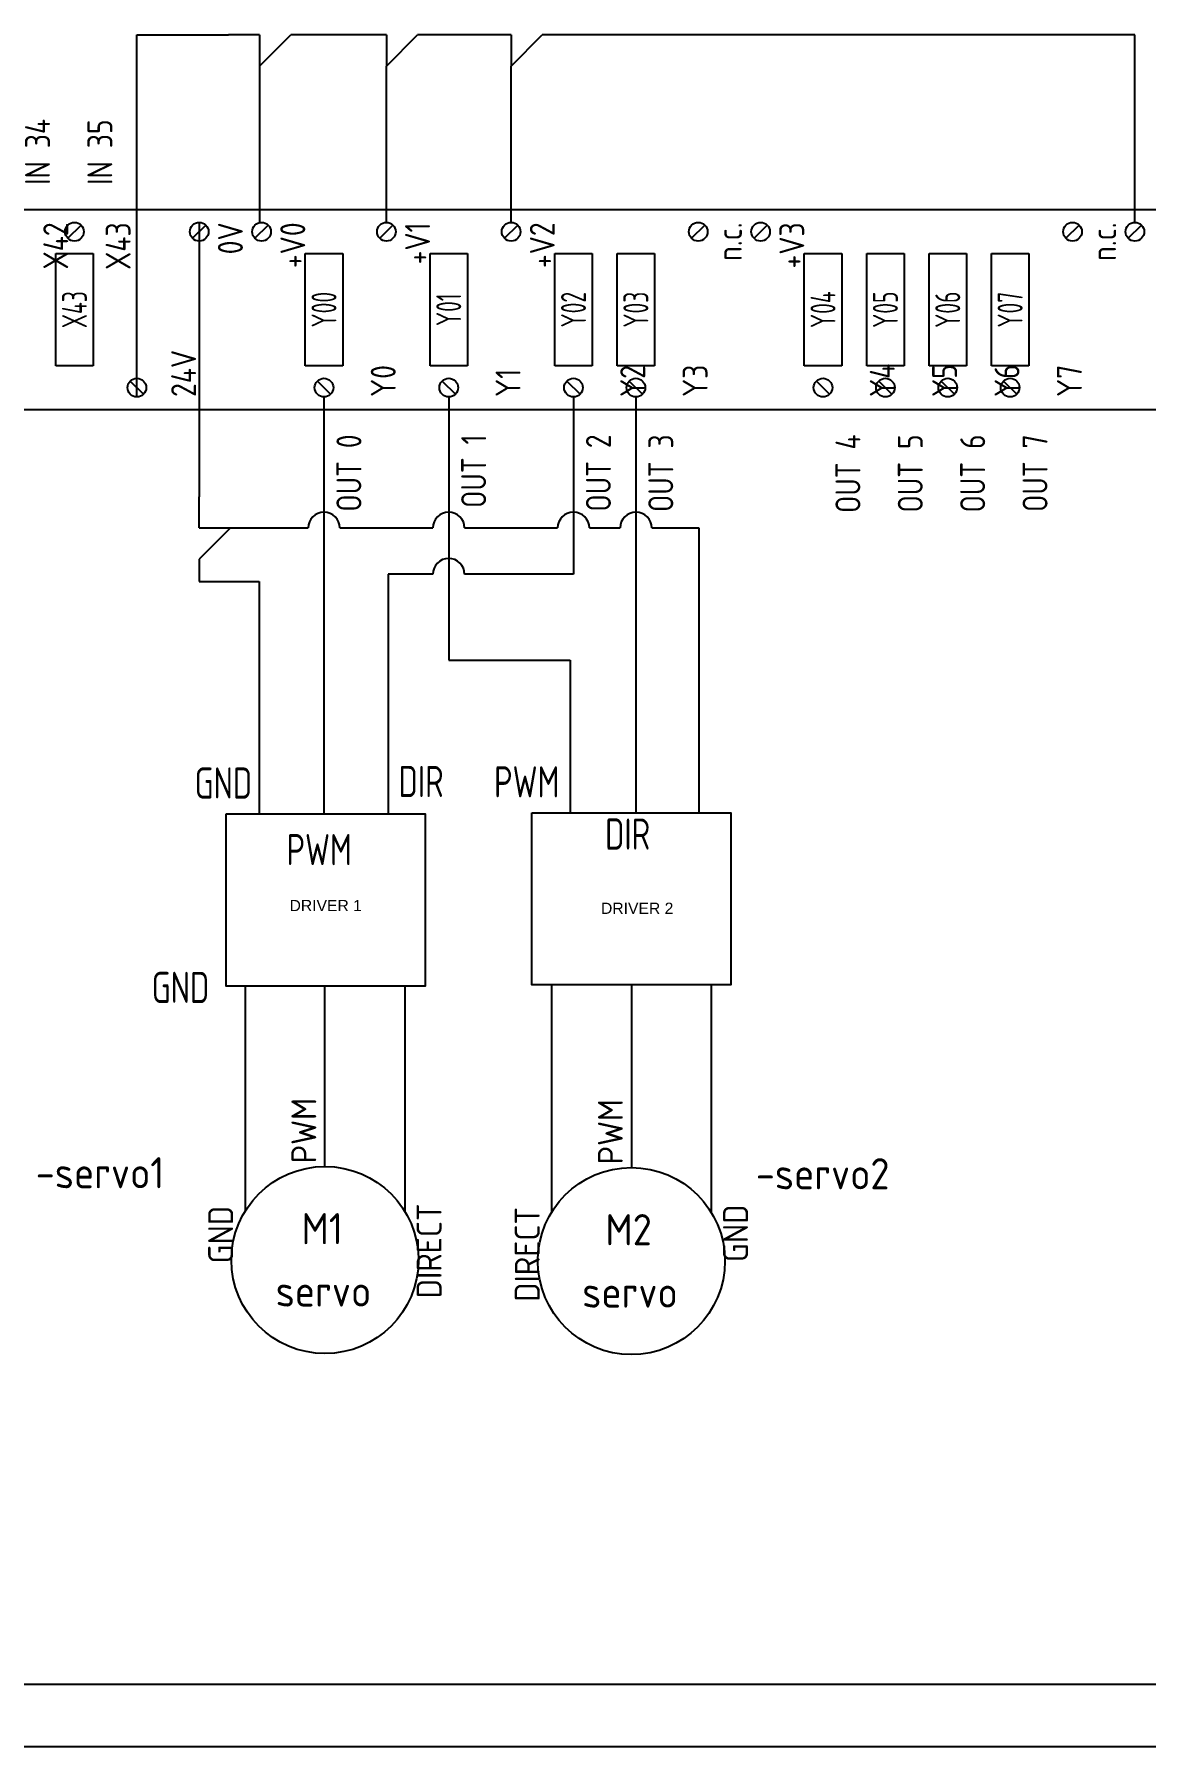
# Model space of a CAD drawing. Extents: x 0 to 1189, y -1 to 841.
# Drawn here: x 525.9 to 704.1, y 0 to 274.6 of the extents above; entities that cross this region are included whole.
import ezdxf
from ezdxf.enums import TextEntityAlignment as Align

# ---------------------------------------------------------------- set-up
doc = ezdxf.new("R2010")
doc.units = 0
doc.header["$MEASUREMENT"] = 0
doc.layers.add('BLU_0.8mm2', color=5, linetype='Continuous', lineweight=25)
for name, color, linetype in [('MISC', 7, 'Continuous'), ('PNK_0.8mm2', 230, 'Continuous'), ('SYMS', 7, 'Continuous'), ('TAGS', 150, 'Continuous'), ('TERMS', 123, 'Continuous'), ('WIREFIXED', 7, 'Continuous')]:
    doc.layers.add(name, color=color, linetype=linetype)
doc.styles.get("Standard").update_dxf_attribs({"font": 'arial.ttf'})
doc.styles.add('WD_IEC', font='ISOCP2.shx', dxfattribs={"width": 0.9, "height": 4})

# ---------------------------------------------------------------- blocks, each defined once
blk = doc.blocks.new('PLCIO_4D4D')
at = {"layer": 'SYMS'}
for p, q in [((802, 16), (-16, 16)), ((388.94, 11.44), (391.06, 13.56)), ((408.94, 11.44), (411.06, 13.56)), ((418.94, 11.44), (421.06, 13.56)), ((438.94, 11.44), (441.06, 13.56)), ((458.94, 11.44), (461.06, 13.56)), ((488.94, 11.44), (491.06, 13.56)), ((498.94, 11.44), (501.06, 13.56)), ((548.94, 11.44), (551.06, 13.56)), ((558.94, 11.44), (561.06, 13.56)), ((387, -9), (387, 9)), ((387, 9), (393, 9)), ((393, 9), (393, -9)), ((427, -9), (427, 9)), ((427, 9), (433, 9)), ((433, 9), (433, -9)), ((447, -9), (447, 9)), ((447, 9), (453, 9)), ((453, 9), (453, -9)), ((467, -9), (467, 9)), ((467, 9), (473, 9)), ((473, 9), (473, -9)), ((477, -9), (477, 9)), ((477, 9), (483, 9)), ((483, 9), (483, -9)), ((507, -9), (507, 9)), ((507, 9), (513, 9)), ((513, 9), (513, -9)), ((517, -9), (517, 9)), ((517, 9), (523, 9)), ((523, 9), (523, -9)), ((527, -9), (527, 9)), ((527, 9), (533, 9)), ((533, 9), (533, -9)), ((537, -9), (537, 9)), ((537, 9), (543, 9)), ((543, 9), (543, -9)), ((393, -9), (387, -9)), ((433, -9), (427, -9)), ((453, -9), (447, -9)), ((473, -9), (467, -9)), ((483, -9), (477, -9)), ((513, -9), (507, -9)), ((523, -9), (517, -9)), ((533, -9), (527, -9)), ((543, -9), (537, -9)), ((398.94, -11.44), (401.06, -13.56)), ((428.94, -11.44), (431.06, -13.56)), ((448.94, -11.44), (451.06, -13.56)), ((468.94, -11.44), (471.06, -13.56)), ((478.94, -11.44), (481.06, -13.56)), ((508.94, -11.44), (511.06, -13.56)), ((518.94, -11.44), (521.06, -13.56)), ((528.94, -11.44), (531.06, -13.56)), ((538.94, -11.44), (541.06, -13.56)), ((-16, -16), (802, -16))]:
    blk.add_line(p, q, dxfattribs=at)
for centre in [(390, 12.5), (410, 12.5), (420, 12.5), (440, 12.5), (460, 12.5), (490, 12.5), (500, 12.5), (550, 12.5), (560, 12.5), (400, -12.5), (430, -12.5), (450, -12.5), (470, -12.5), (480, -12.5), (510, -12.5), (520, -12.5), (530, -12.5), (540, -12.5)]:
    blk.add_circle(centre, 1.5, dxfattribs=at)
at = {"layer": 'SYMS', "style": 'WD_IEC', "width": 0.9}
for tag, p in [('TERMDESC01', (2, 20)), ('TERMDESC04', (32, 20)), ('TERMDESC05', (42.08, 20)), ('TERMDESC06', (52.08, 20)), ('TERMDESC07', (62.08, 20)), ('TERMDESC08', (72.08, 20)), ('TERMDESC09', (82.08, 20)), ('TERMDESC10', (92.08, 20)), ('TERMDESC12', (112.08, 20)), ('TERMDESC13', (122.08, 20)), ('TERMDESC14', (132.08, 20)), ('TERMDESC15', (142.08, 20)), ('TERMDESC16', (152.08, 20)), ('TERMDESC17', (162.08, 20)), ('TERMDESC18', (172.08, 20)), ('TERMDESC19', (182.08, 20)), ('TERMDESC20', (192.08, 20)), ('TERMDESC21', (202.08, 20)), ('TERMDESC22', (212.08, 20)), ('TERMDESC23', (222.08, 20)), ('TERMDESC24', (232.08, 20)), ('TERMDESC25', (242.08, 20)), ('TERMDESC26', (252.08, 20)), ('TERMDESC27', (262.08, 20)), ('TERMDESC28', (272.08, 20)), ('TERMDESC29', (282.08, 20)), ('TERMDESC30', (292.08, 20)), ('TERMDESC31', (302.08, 20)), ('TERMDESC32', (312.08, 20)), ('TERMDESC33', (322.08, 20)), ('TERMDESC34', (332.08, 20)), ('TERMDESC35', (342.08, 20)), ('TERMDESC36', (352.08, 20)), ('TERMDESC37', (362.08, 20)), ('TERMDESC38', (372.08, 20)), ('TERMDESC39', (382.08, 20)), ('TERMDESC40', (392.08, 20)), ('TERMDESC42', (412, 20)), ('TERMDESC43', (422, 20)), ('TERMDESC45', (442, 20)), ('TERMDESC47', (462, 20)), ('TERMDESC50', (492, 20)), ('TERMDESC51', (502, 20)), ('TERMDESC56', (552, 20)), ('TERMDESC57', (562, 20)), ('TERMDESC62', (612, 20)), ('TERMDESC63', (622, 20)), ('TERMDESC69', (682, 20)), ('TERMDESC75', (742, 20)), ('TERMDESC11', (102.08, 20)), ('TERM02', (15.5, -14)), ('TERM03', (25.5, -14)), ('TERM41', (405.5, -14)), ('TERM44', (437.5, -14)), ('TERM46', (457.5, -14)), ('TERM48', (477.5, -14)), ('TERM49', (487.5, -14)), ('TERM52', (517.5, -14)), ('TERM53', (527.5, -14)), ('TERM54', (537.5, -14)), ('TERM55', (547.5, -14)), ('TERM58', (577.5, -14)), ('TERM59', (587.5, -14)), ('TERM60', (597.5, -14)), ('TERM61', (607.5, -14)), ('TERM64', (637.5, -14)), ('TERM65', (647.5, -14)), ('TERM66', (657.5, -14)), ('TERM67', (667.5, -14)), ('TERM68', (675.5, -14)), ('TERM70', (697.5, -14)), ('TERM71', (707.5, -14)), ('TERM72', (717.5, -14)), ('TERM73', (727.5, -14)), ('TERM74', (735.5, -14)), ('TERM76', (757.5, -14)), ('TERM77', (767.5, -14)), ('TERM78', (777.5, -14)), ('TERM79', (787.5, -14)), ('TERM80', (795.5, -14))]:
    blk.add_attdef(tag, text='', height=4, rotation=90, dxfattribs=at).set_placement(p, align=Align.TOP_LEFT)
for tag, p in [('DESCA44', (427, 22)), ('DESCA54', (527, 22)), ('DESCA64', (627, 22)), ('DESCB44', (433, 22)), ('DESCC44', (439, 22)), ('DESCD44', (445, 22)), ('DESCA46', (447, 22)), ('DESCE44', (451, 22)), ('DESCB46', (453, 22)), ('DESCC46', (459, 22)), ('DESCD46', (465, 22)), ('DESCA48', (467, 22)), ('DESCE46', (471, 22)), ('DESCB48', (473, 22)), ('DESCA49', (477, 22)), ('DESCC48', (479, 22)), ('DESCB49', (483, 22)), ('DESCD48', (485, 22)), ('DESCC49', (489, 22)), ('DESCE48', (491, 22)), ('DESCD49', (495, 22)), ('DESCE49', (501, 22)), ('DESCA52', (507, 22)), ('DESCB52', (513, 22)), ('DESCA53', (517, 22)), ('DESCC52', (519, 22)), ('DESCB53', (523, 22)), ('DESCD52', (525, 22)), ('DESCC53', (529, 22)), ('DESCE52', (531, 22)), ('DESCB54', (533, 22)), ('DESCD53', (535, 22)), ('DESCA55', (537, 22)), ('DESCC54', (539, 22)), ('DESCE53', (541, 22)), ('DESCB55', (543, 22)), ('DESCD54', (545, 22)), ('DESCC55', (549, 22)), ('DESCE54', (551, 22)), ('DESCD55', (555, 22)), ('DESCE55', (561, 22)), ('DESCA58', (567, 22)), ('DESCB58', (573, 22)), ('DESCA59', (577, 22)), ('DESCC58', (579, 22)), ('DESCB59', (583, 22)), ('DESCD58', (585, 22)), ('DESCA60', (587, 22)), ('DESCC59', (589, 22)), ('DESCE58', (591, 22)), ('DESCB60', (593, 22)), ('DESCD59', (595, 22)), ('DESCA61', (597, 22)), ('DESCC60', (599, 22)), ('DESCE59', (601, 22)), ('DESCB61', (603, 22)), ('DESCD60', (605, 22)), ('DESCC61', (609, 22)), ('DESCE60', (611, 22)), ('DESCD61', (615, 22)), ('DESCE61', (621, 22)), ('DESCB64', (633, 22)), ('DESCA65', (637, 22)), ('DESCC64', (639, 22)), ('DESCB65', (643, 22)), ('DESCD64', (645, 22)), ('DESCA66', (647, 22)), ('DESCC65', (649, 22)), ('DESCE64', (651, 22)), ('DESCB66', (653, 22)), ('DESCD65', (655, 22)), ('DESCA67', (657, 22)), ('DESCC66', (659, 22)), ('DESCE65', (661, 22)), ('DESCB67', (663, 22)), ('DESCD66', (665, 22)), ('DESCC67', (669, 22)), ('DESCE66', (671, 22)), ('DESCD67', (675, 22)), ('DESCE67', (681, 22)), ('DESCA70', (687, 22)), ('DESCB70', (693, 22)), ('DESCA71', (697, 22)), ('DESCC70', (699, 22)), ('DESCB71', (703, 22)), ('DESCD70', (705, 22)), ('DESCA72', (707, 22)), ('DESCC71', (709, 22)), ('DESCE70', (711, 22)), ('DESCB72', (713, 22)), ('DESCD71', (715, 22)), ('DESCA73', (717, 22)), ('DESCC72', (719, 22)), ('DESCE71', (721, 22)), ('DESCB73', (723, 22)), ('DESCD72', (725, 22)), ('DESCC73', (729, 22)), ('DESCE72', (731, 22)), ('DESCD73', (735, 22)), ('DESCE73', (741, 22)), ('DESCA76', (747, 22)), ('DESCB76', (753, 22)), ('DESCA77', (757, 22)), ('DESCC76', (759, 22)), ('DESCB77', (763, 22)), ('DESCD76', (765, 22)), ('DESCA78', (767, 22)), ('DESCC77', (769, 22)), ('DESCE76', (771, 22)), ('DESCB78', (773, 22)), ('DESCD77', (775, 22)), ('DESCA79', (777, 22)), ('DESCC78', (779, 22)), ('DESCE77', (781, 22)), ('DESCB79', (783, 22)), ('DESCD78', (785, 22)), ('DESCC79', (789, 22)), ('DESCE78', (791, 22)), ('DESCD79', (795, 22)), ('DESCE79', (801, 22))]:
    blk.add_attdef(tag, p, '', height=5, rotation=90, dxfattribs=at)
at = {"layer": 'SYMS', "style": 'WD_IEC', "width": 0.9, "flags": 1}
for tag, p in [('X2TERM01', (0, 14)), ('X2TERM04', (30, 14)), ('X2TERM05', (40, 14)), ('X2TERM06', (50, 14)), ('X2TERM07', (60, 14)), ('X2TERM08', (70, 14)), ('X2TERM09', (80, 14)), ('X2TERM10', (90, 14)), ('X2TERM11', (100, 14)), ('X2TERM12', (110, 14)), ('X2TERM13', (120, 14)), ('X2TERM14', (130, 14)), ('X2TERM15', (140, 14)), ('X2TERM16', (150, 14)), ('X2TERM17', (160, 14)), ('X2TERM18', (170, 14)), ('X2TERM19', (180, 14)), ('X2TERM20', (190, 14)), ('X2TERM21', (200, 14)), ('X2TERM22', (210, 14)), ('X2TERM23', (220, 14)), ('X2TERM24', (230, 14)), ('X2TERM25', (240, 14)), ('X2TERM26', (250, 14)), ('X2TERM27', (260, 14)), ('X2TERM28', (270, 14)), ('X2TERM29', (280, 14)), ('X2TERM30', (290, 14)), ('X2TERM31', (300, 14)), ('X2TERM32', (310, 14)), ('X2TERM33', (320, 14)), ('X2TERM34', (330, 14)), ('X2TERM35', (340, 14)), ('X2TERM36', (350, 14)), ('X2TERM37', (360, 14)), ('X2TERM38', (370, 14)), ('X2TERM39', (380, 14)), ('X2TERM40', (390, 14)), ('X2TERM42', (410, 14)), ('X2TERM43', (420, 14)), ('X2TERM45', (440, 14)), ('X2TERM47', (460, 14)), ('X2TERM50', (490, 14)), ('X2TERM51', (500, 14)), ('X2TERM56', (550, 14)), ('X2TERM57', (560, 14)), ('X2TERM62', (610, 14)), ('X2TERM63', (620, 14)), ('X2TERM69', (680, 14)), ('X2TERM75', (740, 14)), ('X8TERM02', (10, -14)), ('X8TERM03', (20, -14)), ('X8TERM41', (400, -14)), ('X8TERM44', (430, -14)), ('X8TERM46', (450, -14)), ('X8TERM48', (470, -14)), ('X8TERM49', (480, -14)), ('X8TERM52', (510, -14)), ('X8TERM53', (520, -14)), ('X8TERM54', (530, -14)), ('X8TERM55', (540, -14)), ('X8TERM58', (570, -14)), ('X8TERM59', (580, -14)), ('X8TERM60', (590, -14)), ('X8TERM61', (600, -14)), ('X8TERM64', (630, -14)), ('X8TERM65', (640, -14)), ('X8TERM66', (650, -14)), ('X8TERM67', (660, -14)), ('X8TERM68', (670, -14)), ('X8TERM70', (690, -14)), ('X8TERM71', (700, -14)), ('X8TERM72', (710, -14)), ('X8TERM73', (720, -14)), ('X8TERM74', (730, -14)), ('X8TERM76', (750, -14)), ('X8TERM77', (760, -14)), ('X8TERM78', (770, -14)), ('X8TERM79', (780, -14)), ('X8TERM80', (790, -14))]:
    blk.add_attdef(tag, text='', height=0.64, rotation=90, dxfattribs=at).set_placement(p, align=Align.RIGHT)
at = {"layer": 'SYMS', "style": 'WD_IEC', "width": 0.9}
for tag, p in [('TERM04', (33, 14)), ('TERM10', (95, 14)), ('TERM12', (115, 14)), ('TERM14', (135, 14)), ('TERM20', (195, 14)), ('TERM22', (215, 14)), ('TERM24', (235, 14)), ('TERM30', (295, 14)), ('TERM32', (315, 14)), ('TERM34', (335, 14)), ('TERM40', (395, 14)), ('TERM42', (413, 14)), ('TERM50', (493, 14)), ('TERM62', (613, 14)), ('TERM01', (4, 14)), ('TERM05', (45, 14)), ('TERM06', (55, 14)), ('TERM07', (65, 14)), ('TERM08', (75, 14)), ('TERM09', (85, 14)), ('TERM11', (105, 14)), ('TERM13', (125, 14)), ('TERM15', (145, 14)), ('TERM16', (155, 14)), ('TERM17', (165, 14)), ('TERM18', (175, 14)), ('TERM19', (185, 14)), ('TERM21', (205, 14)), ('TERM23', (225, 14)), ('TERM25', (245, 14)), ('TERM26', (255, 14)), ('TERM27', (265, 14)), ('TERM28', (275, 14)), ('TERM29', (285, 14)), ('TERM31', (305, 14)), ('TERM33', (325, 14)), ('TERM35', (345, 14)), ('TERM36', (355, 14)), ('TERM37', (365, 14)), ('TERM38', (375, 14)), ('TERM39', (385, 14)), ('TERM43', (423, 14)), ('TERM45', (443, 14)), ('TERM47', (463, 14)), ('TERM51', (503, 14)), ('TERM56', (553, 14)), ('TERM57', (563, 14)), ('TERM63', (623, 14)), ('TERM69', (683, 14)), ('TERM75', (743, 14)), ('TERMDESC02', (13.83, -20)), ('TERMDESC03', (23.83, -20)), ('TERMDESC41', (403.83, -20)), ('TERMDESC44', (432, -20)), ('TERMDESC46', (452, -20)), ('TERMDESC48', (472, -20)), ('TERMDESC49', (482, -20)), ('TERMDESC52', (512, -20)), ('TERMDESC53', (522, -20)), ('TERMDESC54', (532, -20)), ('TERMDESC55', (542, -20)), ('TERMDESC58', (572, -20)), ('TERMDESC59', (582, -20)), ('TERMDESC60', (592, -20)), ('TERMDESC61', (602, -20)), ('TERMDESC64', (632, -20)), ('TERMDESC65', (642, -20)), ('TERMDESC66', (652, -20)), ('TERMDESC67', (662, -20)), ('TERMDESC68', (673.83, -20)), ('TERMDESC70', (692, -20)), ('TERMDESC71', (702, -20)), ('TERMDESC72', (712, -20)), ('TERMDESC73', (722, -20)), ('TERMDESC74', (733.83, -20)), ('TERMDESC76', (752, -20)), ('TERMDESC77', (762, -20)), ('TERMDESC78', (772, -20)), ('TERMDESC79', (782, -20)), ('TERMDESC80', (793.83, -20))]:
    blk.add_attdef(tag, text='', height=4, rotation=90, dxfattribs=at).set_placement(p, align=Align.TOP_RIGHT)
at = {"layer": 'SYMS', "style": 'WD_IEC'}
for tag, width, p in [('LINE1', 0.9, (-29, 0)), ('LINE2', 0.9, (-23, 0)), ('DESC', 0.9, (-16.95, 0)), ('INST', 0.8, (-53, 0)), ('LOC', 0.8, (-47, 0)), ('MFG', 0.8, (-41, 0)), ('CAT', 0.8, (-35, 0)), ('TAG', 0.7, (-10.29, 0))]:
    blk.add_attdef(tag, text='', height=5, rotation=90, dxfattribs=dict(at, width=width)).set_placement(p, align=Align.CENTER)
at = {"layer": 'SYMS', "style": 'WD_IEC', "width": 0.7}
for tag, p in [('TAGA05', (40, 0)), ('TAGA06', (50, 0)), ('TAGA07', (60, 0)), ('TAGA08', (70, 0)), ('TAGA09', (80, 0)), ('TAGA10', (90, 0)), ('TAGA12', (110, 0)), ('TAGA13', (120, 0)), ('TAGA14', (130, 0)), ('TAGA15', (140, 0)), ('TAGA16', (150, 0)), ('TAGA17', (160, 0)), ('TAGA18', (170, 0)), ('TAGA19', (180, 0)), ('TAGA20', (190, 0)), ('TAGA22', (210, 0)), ('TAGA23', (220, 0)), ('TAGA24', (230, 0)), ('TAGA25', (240, 0)), ('TAGA26', (250, 0)), ('TAGA27', (260, 0)), ('TAGA28', (270, 0)), ('TAGA29', (280, 0)), ('TAGA30', (290, 0)), ('TAGA32', (310, 0)), ('TAGA33', (320, 0)), ('TAGA34', (330, 0)), ('TAGA35', (340, 0)), ('TAGA36', (350, 0)), ('TAGA37', (360, 0)), ('TAGA38', (370, 0)), ('TAGA39', (380, 0)), ('TAGA40', (390, 0)), ('TAGA44', (430, 0)), ('TAGA46', (450, 0)), ('TAGA48', (470, 0)), ('TAGA49', (480, 0)), ('TAGA52', (510, 0)), ('TAGA53', (520, 0)), ('TAGA54', (530, 0)), ('TAGA55', (540, 0)), ('TAGA58', (570, 0)), ('TAGA59', (580, 0)), ('TAGA60', (590, 0)), ('TAGA61', (600, 0)), ('TAGA64', (630, 0)), ('TAGA65', (640, 0)), ('TAGA66', (650, 0)), ('TAGA67', (660, 0)), ('TAGA70', (690, 0)), ('TAGA72', (710, 0)), ('TAGA73', (720, 0)), ('TAGA76', (750, 0)), ('TAGA77', (760, 0)), ('TAGA78', (770, 0)), ('TAGA79', (780, 0)), ('TAGA11', (100, 0)), ('TAGA21', (200, 0)), ('TAGA31', (300, 0)), ('TAGA71', (700, 0))]:
    blk.add_attdef(tag, text='', height=4, rotation=90, dxfattribs=at).set_placement(p, align=Align.MIDDLE_CENTER)
at = {"layer": 'SYMS', "linetype": 'Continuous', "style": 'WD_IEC', "width": 0.9, "flags": 9}
blk.add_attdef('ASSYCODE', text='', height=0.64, rotation=90, dxfattribs=at).set_placement((-34.28, -7.36), align=Align.CENTER)
at = {"layer": 'SYMS', "style": 'WD_IEC', "width": 0.9}
for tag, p in [('DESCA05', (37, -37)), ('DESCB05', (43, -37)), ('DESCA06', (47, -37)), ('DESCC05', (49, -37)), ('DESCB06', (53, -37)), ('DESCD05', (55, -37)), ('DESCA07', (57, -37)), ('DESCC06', (59, -37)), ('DESCE05', (61, -37)), ('DESCB07', (63, -37)), ('DESCD06', (65, -37)), ('DESCA08', (67, -37)), ('DESCC07', (69, -37)), ('DESCE06', (71, -37)), ('DESCB08', (73, -37)), ('DESCD07', (75, -37)), ('DESCA09', (77, -37)), ('DESCC08', (79, -37)), ('DESCE07', (81, -37)), ('DESCB09', (83, -37)), ('DESCD08', (85, -37)), ('DESCA10', (87, -37)), ('DESCC09', (89, -37)), ('DESCE08', (91, -37)), ('DESCB10', (93, -37)), ('DESCD09', (95, -37)), ('DESCA11', (97, -37)), ('DESCC10', (99, -37)), ('DESCE09', (101, -37)), ('DESCB11', (103, -37)), ('DESCD10', (105, -37)), ('DESCA12', (107, -37)), ('DESCC11', (109, -37)), ('DESCE10', (111, -37)), ('DESCB12', (113, -37)), ('DESCD11', (115, -37)), ('DESCA13', (117, -37)), ('DESCC12', (119, -37)), ('DESCE11', (121, -37)), ('DESCB13', (123, -37)), ('DESCD12', (125, -37)), ('DESCA14', (127, -37)), ('DESCC13', (129, -37)), ('DESCE12', (131, -37)), ('DESCB14', (133, -37)), ('DESCD13', (135, -37)), ('DESCA15', (137, -37)), ('DESCC14', (139, -37)), ('DESCE13', (141, -37)), ('DESCB15', (143, -37)), ('DESCD14', (145, -37)), ('DESCA16', (147, -37)), ('DESCC15', (149, -37)), ('DESCE14', (151, -37)), ('DESCB16', (153, -37)), ('DESCD15', (155, -37)), ('DESCA17', (157, -37)), ('DESCC16', (159, -37)), ('DESCE15', (161, -37)), ('DESCB17', (163, -37)), ('DESCD16', (165, -37)), ('DESCA18', (167, -37)), ('DESCC17', (169, -37)), ('DESCE16', (171, -37)), ('DESCB18', (173, -37)), ('DESCD17', (175, -37)), ('DESCA19', (177, -37)), ('DESCC18', (179, -37)), ('DESCE17', (181, -37)), ('DESCB19', (183, -37)), ('DESCD18', (185, -37)), ('DESCA20', (187, -37)), ('DESCC19', (189, -37)), ('DESCE18', (191, -37)), ('DESCB20', (193, -37)), ('DESCD19', (195, -37)), ('DESCA21', (197, -37)), ('DESCC20', (199, -37)), ('DESCE19', (201, -37)), ('DESCB21', (203, -37)), ('DESCD20', (205, -37)), ('DESCA22', (207, -37)), ('DESCC21', (209, -37)), ('DESCE20', (211, -37)), ('DESCB22', (213, -37)), ('DESCD21', (215, -37)), ('DESCA23', (217, -37)), ('DESCC22', (219, -37)), ('DESCE21', (221, -37)), ('DESCB23', (223, -37)), ('DESCD22', (225, -37)), ('DESCA24', (227, -37)), ('DESCC23', (229, -37)), ('DESCE22', (231, -37)), ('DESCB24', (233, -37)), ('DESCD23', (235, -37)), ('DESCA25', (237, -37)), ('DESCC24', (239, -37)), ('DESCE23', (241, -37)), ('DESCB25', (243, -37)), ('DESCD24', (245, -37)), ('DESCA26', (247, -37)), ('DESCC25', (249, -37)), ('DESCE24', (251, -37)), ('DESCB26', (253, -37)), ('DESCD25', (255, -37)), ('DESCA27', (257, -37)), ('DESCC26', (259, -37)), ('DESCE25', (261, -37)), ('DESCB27', (263, -37)), ('DESCD26', (265, -37)), ('DESCA28', (267, -37)), ('DESCC27', (269, -37)), ('DESCE26', (271, -37)), ('DESCB28', (273, -37)), ('DESCD27', (275, -37)), ('DESCA29', (277, -37)), ('DESCC28', (279, -37)), ('DESCE27', (281, -37)), ('DESCB29', (283, -37)), ('DESCD28', (285, -37)), ('DESCA30', (287, -37)), ('DESCC29', (289, -37)), ('DESCE28', (291, -37)), ('DESCB30', (293, -37)), ('DESCD29', (295, -37)), ('DESCA31', (297, -37)), ('DESCC30', (299, -37)), ('DESCE29', (301, -37)), ('DESCB31', (303, -37)), ('DESCD30', (305, -37)), ('DESCA32', (307, -37)), ('DESCC31', (309, -37)), ('DESCE30', (311, -37)), ('DESCB32', (313, -37)), ('DESCD31', (315, -37)), ('DESCA33', (317, -37)), ('DESCC32', (319, -37)), ('DESCE31', (321, -37)), ('DESCB33', (323, -37)), ('DESCD32', (325, -37)), ('DESCA34', (327, -37)), ('DESCC33', (329, -37)), ('DESCE32', (331, -37)), ('DESCB34', (333, -37)), ('DESCD33', (335, -37)), ('DESCA35', (337, -37)), ('DESCC34', (339, -37)), ('DESCE33', (341, -37)), ('DESCB35', (343, -37)), ('DESCD34', (345, -37)), ('DESCA36', (347, -37)), ('DESCC35', (349, -37)), ('DESCE34', (351, -37)), ('DESCB36', (353, -37)), ('DESCD35', (355, -37)), ('DESCA37', (357, -37)), ('DESCC36', (359, -37)), ('DESCE35', (361, -37)), ('DESCB37', (363, -37)), ('DESCD36', (365, -37)), ('DESCA38', (367, -37)), ('DESCC37', (369, -37)), ('DESCE36', (371, -37)), ('DESCB38', (373, -37)), ('DESCD37', (375, -37)), ('DESCA39', (377, -37)), ('DESCC38', (379, -37)), ('DESCE37', (381, -37)), ('DESCB39', (383, -37)), ('DESCD38', (385, -37)), ('DESCA40', (387, -37)), ('DESCC39', (389, -37)), ('DESCE38', (391, -37)), ('DESCB40', (393, -37)), ('DESCD39', (395, -37)), ('DESCC40', (399, -37)), ('DESCE39', (401, -37)), ('DESCD40', (405, -37)), ('DESCE40', (411, -37))]:
    blk.add_attdef(tag, text='', height=5, rotation=90, dxfattribs=at).set_placement(p, align=Align.RIGHT)
blk = doc.blocks.new('HT0_184')
for p, q in [((0, 0), (-2.5, 0)), ((0, 0), (0, -2.5)), ((0, -2.5), (2.5, 0))]:
    blk.add_line(p, q)
at = {"style": 'WD_IEC', "flags": 1}
for tag, p in [('X4TERM01', (-2.5, 0)), ('X1TERM01', (2.5, 0)), ('WDWSEQ', (1.53, -1.26)), ('X8TERM01', (0, -2.5))]:
    blk.add_attdef(tag, p, '', height=0.4, dxfattribs=at)
blk = doc.blocks.new('HT0_812')
for p, q in [((0, 0), (0, 2.5)), ((0, 0), (2.5, 0)), ((2.5, 0), (0, -2.5))]:
    blk.add_line(p, q)
at = {"style": 'WD_IEC', "flags": 1}
for tag, p in [('X2TERM01', (0, 2.5)), ('WDWSEQ', (1.92, 1.22)), ('X1TERM01', (2.5, 0)), ('X8TERM01', (0, -2.5))]:
    blk.add_attdef(tag, p, '', height=0.4, dxfattribs=at)
blk = doc.blocks.new('WD_WNH')
at = {"linetype": 'Continuous', "style": 'WD_IEC', "width": 0.8}
blk.add_attdef('WIRENO', text='', height=2.5, dxfattribs=at).set_placement((0, 0.75), align=Align.CENTER)
at = {"style": 'WD_IEC', "flags": 1}
for tag, p in [('W08USER', (0, 0.375)), ('W04USER', (0, 0.875)), ('W05USER', (0, 0.75)), ('W09USER', (0, 0.25)), ('W03USER', (0, 1)), ('W06USER', (0, 0.625)), ('W07USER', (0, 0.5)), ('W02USER', (0, 1.125)), ('W01USER', (0, 1.25)), ('W10USER', (0, 0.125))]:
    blk.add_attdef(tag, text='', height=0.08, dxfattribs=at).set_placement(p, align=Align.CENTER)
blk = doc.blocks.new('VMO13')
blk.add_circle((0, 0), 7.5)
at = {"style": 'WD_IEC'}
for tag, p in [('INST', (-12.88, 12.75)), ('LOC', (-12.88, 9.25)), ('TAG1', (-12.88, 5.75)), ('DESC1', (-12.88, 1.5)), ('DESC2', (-12.88, -2)), ('DESC3', (-12.88, -5.5)), ('RATING1', (-12.88, -9)), ('RATING2', (-12.88, -12.5)), ('RATING3', (-12.88, -16)), ('RATING4', (-12.95, -19.58))]:
    blk.add_attdef(tag, text='', height=2.5, dxfattribs=at).set_placement(p, align=Align.RIGHT)
blk.add_attdef('TERM02', (-0.69, 7.75), '', height=2, rotation=90, dxfattribs=at)
at = {"style": 'WD_IEC', "flags": 1}
for tag, p, height in [('MFG', (12.75, 9), 1.5), ('X2TERM02', (0, 7.5), 0.32), ('CAT', (12.75, 6.5), 1.5), ('X0TERM01', (-6.4, 3.9), 0.32), ('X0TERM03', (6.4, 3.9), 0.32), ('X4LINK', (-7.5, 0), 0.32), ('X1LINK', (7.5, 0), 0.32), ('X8TERM04', (0, -7.5), 0.32), ('ASSYCODE', (1, -9), 1), ('FAMILY', (1, -10.5), 1), ('CATDESC', (1, -12), 1)]:
    blk.add_attdef(tag, p, '', height=height, dxfattribs=at)
at = {"style": 'WD_IEC'}
for tag, p in [('TERM03', (9.35, 4.53)), ('TERM01', (-7.35, 4.34)), ('TERM04', (-0.59, -7.92))]:
    blk.add_attdef(tag, text='', height=2, rotation=90, dxfattribs=at).set_placement(p, align=Align.RIGHT)
for tag, p in [('M', (-0.22, 1.27)), ('3~', (-0.12, -3.73))]:
    blk.add_attdef(tag, text='', height=2.5, dxfattribs=at).set_placement(p, align=Align.CENTER)
at = {"lineweight": 15, "style": 'WD_IEC'}
blk.add_attdef('XREF', text='', height=2.5, dxfattribs=at).set_placement((-13.19, -22.86), align=Align.RIGHT)
blk = doc.blocks.new('WD_WNV')
at = {"linetype": 'Continuous', "style": 'WD_IEC', "width": 0.8}
blk.add_attdef('WIRENO', text='', height=2.5, dxfattribs=at).set_placement((-1.6, 0), align=Align.MIDDLE_RIGHT)
at = {"style": 'WD_IEC', "flags": 1}
for tag, p in [('W08USER', (-1, 0.375)), ('W04USER', (-1, 0.875)), ('W05USER', (-1, 0.75)), ('W09USER', (-1, 0.25)), ('W03USER', (-1, 1)), ('W06USER', (-1, 0.625)), ('W07USER', (-1, 0.5)), ('W02USER', (-1, 1.125)), ('W01USER', (-1, 1.25)), ('W10USER', (-1, 0.125))]:
    blk.add_attdef(tag, text='', height=0.08, dxfattribs=at).set_placement(p, align=Align.CENTER)

msp = doc.modelspace()

# ---------------------------------------------------------------- linework, layer by layer
msp.add_line((1179, 10), (10, 10))
for points in [[(0, 0), (0, 841), (1189, 841), (1189, 0), (0, 0)], [(556.65, 149.6), (588.54, 149.6), (588.54, 121.98), (556.65, 121.98)], [(605.67, 149.77), (637.56, 149.77), (637.56, 122.15), (605.67, 122.15)]]:
    msp.add_lwpolyline(points, close=True)
at = {"layer": 'BLU_0.8mm2'}
for p, q in [((552.33, 244.44), (552.33, 200.43)), ((557.33, 195.43), (569.79, 195.43)), ((574.87, 195.43), (589.79, 195.43)), ((594.87, 195.43), (609.79, 195.43)), ((614.87, 195.43), (619.79, 195.43)), ((624.87, 195.43), (632.41, 195.43)), ((632.41, 195.43), (632.41, 149.77)), ((552.33, 190.43), (552.33, 186.87)), ((552.33, 186.87), (561.95, 186.87)), ((561.95, 186.87), (561.95, 149.6)), ((559.67, 121.98), (559.67, 85.86)), ((634.42, 122.15), (634.42, 85.69))]:
    msp.add_line(p, q, dxfattribs=at)
for centre in [(572.33, 195.43), (592.33, 195.43), (612.33, 195.43), (622.33, 195.43)]:
    msp.add_arc(centre, 2.54, 0, 180, dxfattribs=at)
at = {"layer": 'PNK_0.8mm2'}
for p, q in [((542.33, 216.44), (542.33, 274.49)), ((542.33, 274.49), (557.01, 274.49)), ((577.33, 274.49), (567.01, 274.49)), ((597.33, 274.49), (587.33, 274.49)), ((702.33, 274.49), (607.33, 274.49)), ((702.33, 244.44), (702.33, 274.49)), ((562.01, 269.49), (562.01, 244.44)), ((582.33, 244.44), (582.33, 269.49)), ((602.33, 244.44), (602.33, 269.49)), ((572.33, 216.44), (572.33, 149.6)), ((592.33, 216.44), (592.33, 174.24)), ((612.33, 216.44), (612.33, 188.02)), ((622.33, 216.44), (622.33, 149.77)), ((589.79, 188.02), (582.63, 188.02)), ((582.63, 188.02), (582.63, 149.6)), ((612.33, 188.02), (594.87, 188.02)), ((592.33, 174.24), (611.81, 174.24)), ((611.81, 174.24), (611.81, 149.77)), ((572.33, 121.87), (572.33, 121.98)), ((572.48, 93.05), (572.48, 121.87)), ((585.29, 121.98), (585.3, 85.84)), ((608.81, 122.15), (608.81, 85.69)), ((621.61, 122.15), (621.61, 92.88))]:
    msp.add_line(p, q, dxfattribs=at)
msp.add_arc((592.33, 188.02), 2.54, 0, 180, dxfattribs=at)

# ---------------------------------------------------------------- block references
at = {"layer": 'BLU_0.8mm2', "xscale": 2, "yscale": 2, "zscale": 2}
msp.add_blockref('HT0_812', (552.33, 195.43), dxfattribs=at)
at = {"layer": 'PNK_0.8mm2', "xscale": 2, "yscale": 2, "zscale": 2}
for p in [(562.01, 274.49), (582.33, 274.49), (602.33, 274.49)]:
    msp.add_blockref('HT0_184', p, dxfattribs=at)
at = {"layer": 'SYMS'}
ref = msp.add_blockref('PLCIO_4D4D', (142.33, 230.44), dxfattribs=at)
ref.add_attrib('TERM39', 'X42', dxfattribs={"layer": 'TERMS', "height": 4, "rotation": 90, "style": 'WD_IEC', "width": 0.9}).set_placement((527.33, 244.44), align=Align.TOP_RIGHT)
ref.add_attrib('TERMDESC39', 'IN 34', dxfattribs={"layer": 'TERMS', "height": 4, "rotation": 90, "style": 'WD_IEC', "width": 0.9}).set_placement((524.41, 250.44), align=Align.TOP_LEFT)
ref.add_attrib('TERM40', 'X43', dxfattribs={"layer": 'TERMS', "height": 4, "rotation": 90, "style": 'WD_IEC', "width": 0.9}).set_placement((537.33, 244.44), align=Align.TOP_RIGHT)
ref.add_attrib('TAGA40', 'X43', dxfattribs={"layer": 'TAGS', "height": 4, "rotation": 90, "style": 'WD_IEC', "width": 0.7}).set_placement((532.33, 230.44), align=Align.MIDDLE_CENTER)
ref.add_attrib('TERMDESC40', 'IN 35', dxfattribs={"layer": 'TERMS', "height": 4, "rotation": 90, "style": 'WD_IEC', "width": 0.9}).set_placement((534.41, 250.44), align=Align.TOP_LEFT)
ref.add_attrib('TERM41', '24V', dxfattribs={"layer": 'TERMS', "height": 4, "rotation": 90, "style": 'WD_IEC', "width": 0.9}).set_placement((547.83, 216.44), align=Align.TOP_LEFT)
ref.add_attrib('TERM42', '0V', dxfattribs={"layer": 'TERMS', "height": 4, "rotation": 90, "style": 'WD_IEC', "width": 0.9}).set_placement((555.33, 244.44), align=Align.TOP_RIGHT)
ref.add_attrib('TERM43', '+V0', dxfattribs={"layer": 'TERMS', "height": 4, "rotation": 90, "style": 'WD_IEC', "width": 0.9}).set_placement((565.33, 244.44), align=Align.TOP_RIGHT)
ref.add_attrib('TERM44', 'Y0', dxfattribs={"layer": 'TERMS', "height": 4, "rotation": 90, "style": 'WD_IEC', "width": 0.9}).set_placement((579.83, 216.44), align=Align.TOP_LEFT)
ref.add_attrib('TAGA44', 'Y00', dxfattribs={"layer": 'TAGS', "height": 4, "rotation": 90, "style": 'WD_IEC', "width": 0.7}).set_placement((572.33, 230.44), align=Align.MIDDLE_CENTER)
ref.add_attrib('TERMDESC44', 'OUT 0', dxfattribs={"layer": 'TERMS', "height": 4, "rotation": 90, "style": 'WD_IEC', "width": 0.9}).set_placement((574.33, 210.44), align=Align.TOP_RIGHT)
ref.add_attrib('TERM45', '+V1', dxfattribs={"layer": 'TERMS', "height": 4, "rotation": 90, "style": 'WD_IEC', "width": 0.9}).set_placement((585.33, 244.44), align=Align.TOP_RIGHT)
ref.add_attrib('TERM46', 'Y1', dxfattribs={"layer": 'TERMS', "height": 4, "rotation": 90, "style": 'WD_IEC', "width": 0.9}).set_placement((599.83, 216.44), align=Align.TOP_LEFT)
ref.add_attrib('TAGA46', 'Y01', dxfattribs={"layer": 'TAGS', "height": 4, "rotation": 90, "style": 'WD_IEC', "width": 0.7}).set_placement((592.33, 230.44), align=Align.MIDDLE_CENTER)
ref.add_attrib('TERMDESC46', 'OUT 1', dxfattribs={"layer": 'TERMS', "height": 4, "rotation": 90, "style": 'WD_IEC', "width": 0.9}).set_placement((594.33, 210.44), align=Align.TOP_RIGHT)
ref.add_attrib('TERM47', '+V2', dxfattribs={"layer": 'TERMS', "height": 4, "rotation": 90, "style": 'WD_IEC', "width": 0.9}).set_placement((605.33, 244.44), align=Align.TOP_RIGHT)
ref.add_attrib('TERM48', 'Y2', dxfattribs={"layer": 'TERMS', "height": 4, "rotation": 90, "style": 'WD_IEC', "width": 0.9}).set_placement((619.83, 216.44), align=Align.TOP_LEFT)
ref.add_attrib('TAGA48', 'Y02', dxfattribs={"layer": 'TAGS', "height": 4, "rotation": 90, "style": 'WD_IEC', "width": 0.7}).set_placement((612.33, 230.44), align=Align.MIDDLE_CENTER)
ref.add_attrib('TERMDESC48', 'OUT 2', dxfattribs={"layer": 'TERMS', "height": 4, "rotation": 90, "style": 'WD_IEC', "width": 0.9}).set_placement((614.33, 210.44), align=Align.TOP_RIGHT)
ref.add_attrib('TERM49', 'Y3', dxfattribs={"layer": 'TERMS', "height": 4, "rotation": 90, "style": 'WD_IEC', "width": 0.9}).set_placement((629.83, 216.44), align=Align.TOP_LEFT)
ref.add_attrib('TAGA49', 'Y03', dxfattribs={"layer": 'TAGS', "height": 4, "rotation": 90, "style": 'WD_IEC', "width": 0.7}).set_placement((622.33, 230.44), align=Align.MIDDLE_CENTER)
ref.add_attrib('TERMDESC49', 'OUT 3', dxfattribs={"layer": 'TERMS', "height": 4, "rotation": 90, "style": 'WD_IEC', "width": 0.9}).set_placement((624.33, 210.44), align=Align.TOP_RIGHT)
ref.add_attrib('TERM50', 'n.c.', dxfattribs={"layer": 'TERMS', "height": 4, "rotation": 90, "style": 'WD_IEC', "width": 0.9}).set_placement((635.33, 244.44), align=Align.TOP_RIGHT)
ref.add_attrib('TERM51', '+V3', dxfattribs={"layer": 'TERMS', "height": 4, "rotation": 90, "style": 'WD_IEC', "width": 0.9}).set_placement((645.33, 244.44), align=Align.TOP_RIGHT)
ref.add_attrib('TERM52', 'Y4', dxfattribs={"layer": 'TERMS', "height": 4, "rotation": 90, "style": 'WD_IEC', "width": 0.9}).set_placement((659.83, 216.44), align=Align.TOP_LEFT)
ref.add_attrib('TAGA52', 'Y04', dxfattribs={"layer": 'TAGS', "height": 4, "rotation": 90, "style": 'WD_IEC', "width": 0.7}).set_placement((652.33, 230.44), align=Align.MIDDLE_CENTER)
ref.add_attrib('TERMDESC52', 'OUT 4', dxfattribs={"layer": 'TERMS', "height": 4, "rotation": 90, "style": 'WD_IEC', "width": 0.9}).set_placement((654.33, 210.44), align=Align.TOP_RIGHT)
ref.add_attrib('TERM53', 'Y5', dxfattribs={"layer": 'TERMS', "height": 4, "rotation": 90, "style": 'WD_IEC', "width": 0.9}).set_placement((669.83, 216.44), align=Align.TOP_LEFT)
ref.add_attrib('TAGA53', 'Y05', dxfattribs={"layer": 'TAGS', "height": 4, "rotation": 90, "style": 'WD_IEC', "width": 0.7}).set_placement((662.33, 230.44), align=Align.MIDDLE_CENTER)
ref.add_attrib('TERMDESC53', 'OUT 5', dxfattribs={"layer": 'TERMS', "height": 4, "rotation": 90, "style": 'WD_IEC', "width": 0.9}).set_placement((664.33, 210.44), align=Align.TOP_RIGHT)
ref.add_attrib('TERM54', 'Y6', dxfattribs={"layer": 'TERMS', "height": 4, "rotation": 90, "style": 'WD_IEC', "width": 0.9}).set_placement((679.83, 216.44), align=Align.TOP_LEFT)
ref.add_attrib('TAGA54', 'Y06', dxfattribs={"layer": 'TAGS', "height": 4, "rotation": 90, "style": 'WD_IEC', "width": 0.7}).set_placement((672.33, 230.44), align=Align.MIDDLE_CENTER)
ref.add_attrib('TERMDESC54', 'OUT 6', dxfattribs={"layer": 'TERMS', "height": 4, "rotation": 90, "style": 'WD_IEC', "width": 0.9}).set_placement((674.33, 210.44), align=Align.TOP_RIGHT)
ref.add_attrib('TERM55', 'Y7', dxfattribs={"layer": 'TERMS', "height": 4, "rotation": 90, "style": 'WD_IEC', "width": 0.9}).set_placement((689.83, 216.44), align=Align.TOP_LEFT)
ref.add_attrib('TAGA55', 'Y07', dxfattribs={"layer": 'TAGS', "height": 4, "rotation": 90, "style": 'WD_IEC', "width": 0.7}).set_placement((682.33, 230.44), align=Align.MIDDLE_CENTER)
ref.add_attrib('TERMDESC55', 'OUT 7', dxfattribs={"layer": 'TERMS', "height": 4, "rotation": 90, "style": 'WD_IEC', "width": 0.9}).set_placement((684.33, 210.44), align=Align.TOP_RIGHT)
ref.add_attrib('TERM56', 'n.c.', dxfattribs={"layer": 'TERMS', "height": 4, "rotation": 90, "style": 'WD_IEC', "width": 0.9}).set_placement((695.33, 244.44), align=Align.TOP_RIGHT)
ref = msp.add_blockref('VMO13', (572.48, 78.05), dxfattribs=dict(at, xscale=2, yscale=2, zscale=2))
ref.add_attrib('M', 'M1', dxfattribs={"layer": 'MISC', "height": 5, "style": 'WD_IEC'}).set_placement((572.04, 80.58), align=Align.CENTER)
ref.add_attrib('3~', 'servo', dxfattribs={"layer": 'MISC', "height": 5, "style": 'WD_IEC'}).set_placement((572.24, 70.58), align=Align.CENTER)
ref.add_attrib('TERM03', 'DIRECT', dxfattribs={"layer": 'TERMS', "height": 4, "rotation": 90, "style": 'WD_IEC'}).set_placement((591.18, 87.12), align=Align.RIGHT)
ref.add_attrib('TERM02', 'PWM', (571.1, 93.55), dxfattribs={"layer": 'TERMS', "height": 4, "rotation": 90, "style": 'WD_IEC'})
ref.add_attrib('TERM01', 'GND', dxfattribs={"layer": 'TERMS', "height": 4, "rotation": 90, "style": 'WD_IEC'}).set_placement((557.77, 86.73), align=Align.RIGHT)
ref.add_attrib('TAG1', '-servo1', dxfattribs={"layer": 'TAGS', "height": 5, "style": 'WD_IEC'}).set_placement((546.73, 89.55), align=Align.RIGHT)
ref = msp.add_blockref('VMO13', (621.61, 77.88), dxfattribs=dict(at, xscale=2, yscale=2, zscale=2))
ref.add_attrib('M', 'M2', dxfattribs={"layer": 'MISC', "height": 5, "style": 'WD_IEC'}).set_placement((621.17, 80.41), align=Align.CENTER)
ref.add_attrib('3~', 'servo', dxfattribs={"layer": 'MISC', "height": 5, "style": 'WD_IEC'}).set_placement((621.38, 70.41), align=Align.CENTER)
ref.add_attrib('TERM03', 'GND', dxfattribs={"layer": 'TERMS', "height": 4, "rotation": 90, "style": 'WD_IEC'}).set_placement((640.31, 86.95), align=Align.RIGHT)
ref.add_attrib('TERM02', 'PWM', (620.24, 93.38), dxfattribs={"layer": 'TERMS', "height": 4, "rotation": 90, "style": 'WD_IEC'})
ref.add_attrib('TERM01', 'DIRECT', dxfattribs={"layer": 'TERMS', "height": 4, "rotation": 90, "style": 'WD_IEC'}).set_placement((606.91, 86.56), align=Align.RIGHT)
ref.add_attrib('TAG1', '-servo2', dxfattribs={"layer": 'TAGS', "height": 5, "style": 'WD_IEC'}).set_placement((662.99, 89.38), align=Align.RIGHT)
at = {"layer": 'WIREFIXED'}
ref = msp.add_blockref('WD_WNH', (557.14, 186.87), dxfattribs=dict(at, xscale=2, yscale=2, zscale=2))
ref.add_attrib('WIRENOF', 'GND', dxfattribs={"linetype": 'Continuous', "height": 5, "style": 'WD_IEC', "width": 0.8}).set_placement((556.2, 152.03), align=Align.CENTER)
ref = msp.add_blockref('WD_WNV', (582.63, 149.91), dxfattribs=dict(at, xscale=2, yscale=2, zscale=2))
ref.add_attrib('WIRENOF', 'DIR', dxfattribs={"linetype": 'Continuous', "height": 5, "style": 'WD_IEC', "width": 0.8}).set_placement((591.51, 154.79), align=Align.MIDDLE_RIGHT)
ref = msp.add_blockref('WD_WNV', (611.81, 149.77), dxfattribs=dict(at, xscale=2, yscale=2, zscale=2))
ref.add_attrib('WIRENOF', 'PWM', dxfattribs={"linetype": 'Continuous', "height": 5, "style": 'WD_IEC', "width": 0.8}).set_placement((610.07, 154.73), align=Align.MIDDLE_RIGHT)
ref = msp.add_blockref('WD_WNV', (622.33, 149.77), dxfattribs=dict(at, xscale=2, yscale=2, zscale=2))
ref.add_attrib('WIRENOF', 'DIR', dxfattribs={"linetype": 'Continuous', "height": 5, "style": 'WD_IEC', "width": 0.8}).set_placement((624.62, 146.36), align=Align.MIDDLE_RIGHT)
ref = msp.add_blockref('WD_WNV', (572.33, 149.6), dxfattribs=dict(at, xscale=2, yscale=2, zscale=2))
ref.add_attrib('WIRENOF', 'PWM', dxfattribs={"linetype": 'Continuous', "height": 5, "style": 'WD_IEC', "width": 0.8}).set_placement((576.8, 143.86), align=Align.MIDDLE_RIGHT)
ref = msp.add_blockref('WD_WNV', (559.67, 121.98), dxfattribs=dict(at, xscale=2, yscale=2, zscale=2))
ref.add_attrib('WIRENOF', 'GND', dxfattribs={"linetype": 'Continuous', "height": 5, "style": 'WD_IEC', "width": 0.8}).set_placement((553.94, 121.76), align=Align.MIDDLE_RIGHT)

# ---------------------------------------------------------------- texts
at = {"char_height": 1.8, "attachment_point": 1}
for s, insert in [('DRIVER 1', (566.81, 135.79)), ('DRIVER 2', (616.74, 135.35))]:
    msp.add_mtext_dynamic_manual_height_columns(s, width=13.3439, gutter_width=0.9, heights=[0], dxfattribs=dict(at, insert=insert))

doc.saveas('drawing.dxf')
